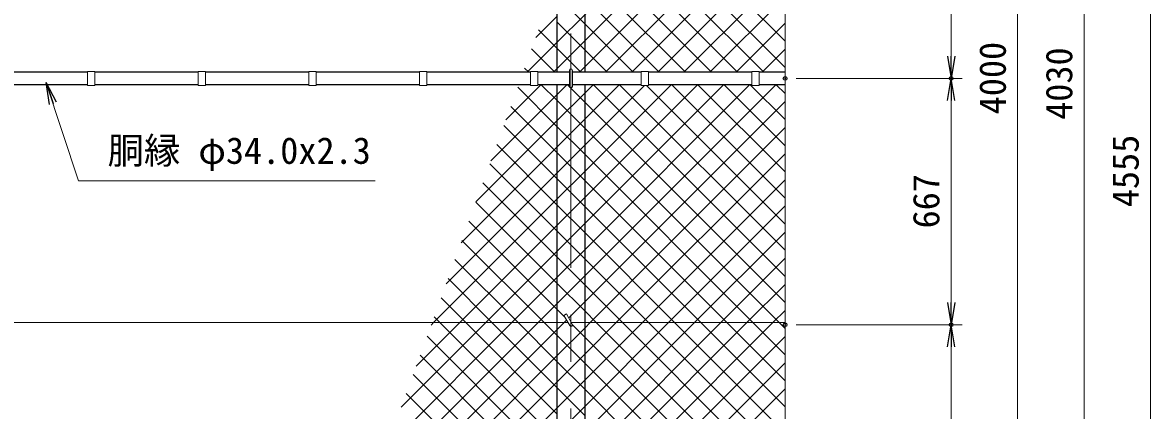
# Model space of a CAD drawing. Units: millimetres, scale not verified. Extents: x -6300 to 6300, y -4455 to 4455.
# Drawn here: x -4063 to -1007, y -494 to 557 of the extents above; entities that cross this region are included whole.
import ezdxf
from ezdxf.enums import TextEntityAlignment as Align

# ---------------------------------------------------------------- set-up
doc = ezdxf.new("R2010")
doc.units = ezdxf.units.MM
doc.header["$LTSCALE"] = 20
doc.header["$PDMODE"] = 32
doc.header["$PDSIZE"] = 10
doc.linetypes.add('USER1', pattern=[50.8, 31.75, -6.35, 6.35, -6.35])
for name, color, linetype, lineweight in [('0-0_D-STR1', 1, 'Continuous', 25), ('0-1_D-STR3', 3, 'Continuous', 13), ('0-2_D-BMK', 2, 'USER1', 13), ('0-3_D-STR2', 7, 'Continuous', 13), ('0-4_D-STR-DIM', 7, 'Continuous', 13), ('0-A_D-STR-TXT', 7, 'Continuous', 13)]:
    doc.layers.add(name, color=color, linetype=linetype, lineweight=lineweight)
doc.layers.add('0-5_0', color=7, linetype='Continuous')
doc.layers.add('0-6_Defpoints', color=8, linetype='Continuous')
doc.styles.add('ＭＳ ゴシック', font='')
doc.styles.get('ＭＳ ゴシック').set_extended_font_data('MS Gothic')

# ---------------------------------------------------------------- blocks, each defined once
blk = doc.blocks.new('_Open')
at = {"layer": '0-5_0'}
blk.add_line((-20, 3.333), (0, 0), dxfattribs=at)
blk.add_lwpolyline([(-20, -3.333), (0, 0), (-20, 0)], dxfattribs=at)

msp = doc.modelspace()

# ---------------------------------------------------------------- linework, layer by layer
at = {"layer": '0-0_D-STR1'}
for p, q in [((-2615.13, 2371.34), (-2615.13, 422.34)), ((-2538.83, 422.34), (-2538.83, 2371.34)), ((-3886.98, 422.34), (-4166.98, 422.34)), ((-3586.98, 422.34), (-3866.98, 422.34)), ((-3286.98, 422.34), (-3566.98, 422.34)), ((-2986.98, 422.34), (-3266.98, 422.34)), ((-2686.98, 422.34), (-2966.98, 422.34)), ((-2580.98, 422.34), (-2666.98, 422.34)), ((-2386.98, 422.34), (-2572.98, 422.34)), ((-2086.98, 422.34), (-2366.98, 422.34)), ((-1996.98, 422.34), (-2066.98, 422.34)), ((-3886.98, 388.34), (-4166.98, 388.34)), ((-3586.98, 388.34), (-3866.98, 388.34)), ((-3586.98, 388.34), (-3866.98, 388.34)), ((-3286.98, 388.34), (-3566.98, 388.34)), ((-3286.98, 388.34), (-3566.98, 388.34)), ((-2986.98, 388.34), (-3266.98, 388.34)), ((-2986.98, 388.34), (-3266.98, 388.34)), ((-2686.98, 388.34), (-2966.98, 388.34)), ((-2580.98, 388.34), (-2666.98, 388.34)), ((-2615.13, 388.34), (-2615.13, -1560.66)), ((-2386.98, 388.34), (-2572.98, 388.34)), ((-2538.83, -1560.66), (-2538.83, 388.34)), ((-2086.98, 388.34), (-2366.98, 388.34)), ((-1996.98, 388.34), (-2066.98, 388.34))]:
    msp.add_line(p, q, dxfattribs=at)
at = {"layer": '0-1_D-STR3'}
for p, q in [((-3886.98, 424.34), (-3886.98, 386.34)), ((-3866.98, 424.34), (-3886.98, 424.34)), ((-3866.98, 424.34), (-3866.98, 386.34)), ((-3586.98, 424.34), (-3586.98, 386.34)), ((-3566.98, 424.34), (-3586.98, 424.34)), ((-3566.98, 424.34), (-3566.98, 386.34)), ((-3286.98, 424.34), (-3286.98, 386.34)), ((-3266.98, 424.34), (-3286.98, 424.34)), ((-3266.98, 424.34), (-3266.98, 386.34)), ((-2986.98, 424.34), (-2986.98, 386.34)), ((-2966.98, 424.34), (-2986.98, 424.34)), ((-2966.98, 424.34), (-2966.98, 386.34)), ((-2686.98, 424.34), (-2686.98, 386.34)), ((-2666.98, 424.34), (-2686.98, 424.34)), ((-2666.98, 424.34), (-2666.98, 386.34)), ((-2580.98, 383.34), (-2580.98, 427.34)), ((-2572.98, 383.34), (-2572.98, 427.34)), ((-2386.98, 424.34), (-2386.98, 386.34)), ((-2366.98, 424.34), (-2386.98, 424.34)), ((-2366.98, 424.34), (-2366.98, 386.34)), ((-2086.98, 424.34), (-2086.98, 386.34)), ((-2066.98, 424.34), (-2086.98, 424.34)), ((-2066.98, 424.34), (-2066.98, 386.34)), ((-3866.98, 386.34), (-3886.98, 386.34)), ((-3566.98, 386.34), (-3586.98, 386.34)), ((-3266.98, 386.34), (-3286.98, 386.34)), ((-2966.98, 386.34), (-2986.98, 386.34)), ((-2666.98, 386.34), (-2686.98, 386.34)), ((-2366.98, 386.34), (-2386.98, 386.34)), ((-2066.98, 386.34), (-2086.98, 386.34)), ((-2596.37, -236.07), (-2589.45, -232.07)), ((-2596.37, -236.07), (-2580.45, -263.66)), ((-2589.45, -232.07), (-2573.52, -259.66)), ((-2585.06, -255.66), (-4575.83, -255.66)), ((-1996.98, -255.66), (-2575.83, -255.66))]:
    msp.add_line(p, q, dxfattribs=at)
for centre, start, end in [((-2576.98, 427.34), 0, 180), ((-2576.98, 383.34), 180, 0), ((-2576.98, -261.66), 210, 30)]:
    msp.add_arc(centre, 4, start, end, dxfattribs=at)
at = {"layer": '0-2_D-BMK'}
msp.add_line((-2576.98, -2139.66), (-2576.98, 2445.34), dxfattribs=at)
at = {"layer": '0-3_D-STR2'}
for p, q in [((-1996.98, 505.9), (-2494.88, 1003.8)), ((-1996.98, 435.19), (-2513.75, 951.95)), ((-2054.84, 422.34), (-2532.62, 900.11)), ((-2483.18, 422.34), (-1996.98, 908.54)), ((-2125.55, 422.34), (-2538.83, 835.62)), ((-2412.47, 422.34), (-1996.98, 837.83)), ((-2196.26, 422.34), (-2538.83, 764.91)), ((-2341.76, 422.34), (-1996.98, 767.12)), ((-2266.97, 422.34), (-2538.83, 694.2)), ((-2271.05, 422.34), (-1996.98, 696.41)), ((-2538.83, 552.78), (-2615.13, 629.08)), ((-2337.68, 422.34), (-2538.83, 623.49)), ((-2200.34, 422.34), (-1996.98, 625.7)), ((-2672.45, 515.91), (-2615.13, 573.23)), ((-2538.83, 482.07), (-2615.13, 558.37)), ((-2408.4, 422.34), (-2538.83, 552.78)), ((-2129.63, 422.34), (-1996.98, 554.98)), ((-2620.53, 422.34), (-2683.57, 485.38)), ((-2479.11, 422.34), (-2538.83, 482.07)), ((-2058.92, 422.34), (-1996.98, 484.27)), ((-2691.24, 422.34), (-2702.44, 433.54)), ((-2753.38, 293.56), (-2658.6, 388.34)), ((-2615.13, 275.52), (-2721.3, 381.69)), ((-2615.13, 290.39), (-2538.83, 366.69)), ((-2580.93, 382.74), (-2586.53, 388.34)), ((-2538.83, 366.69), (-2517.18, 388.34)), ((-2538.83, 295.98), (-2446.47, 388.34)), ((-2538.83, 154.56), (-2305.05, 388.34)), ((-2538.83, 83.85), (-2234.34, 388.34)), ((-2538.83, 13.13), (-2163.63, 388.34)), ((-2538.83, -57.58), (-2092.92, 388.34)), ((-1996.98, -130.5), (-2515.82, 388.34)), ((-1996.98, -59.78), (-2445.11, 388.34)), ((-1996.98, 10.93), (-2372.4, 386.34)), ((-1996.98, 81.64), (-2303.68, 388.34)), ((-1996.98, 152.35), (-2232.97, 388.34)), ((-1996.98, 223.06), (-2162.26, 388.34)), ((-1996.98, 293.77), (-2091.55, 388.34)), ((-1996.98, 364.48), (-2020.84, 388.34)), ((-2615.13, 204.81), (-2740.17, 329.85)), ((-2834.31, 71.21), (-2615.13, 290.39)), ((-2615.13, 134.1), (-2759.04, 278.01)), ((-2615.13, 219.68), (-2538.83, 295.98)), ((-2538.83, 199.22), (-2615.13, 275.52)), ((-2524.78, -255.66), (-1996.98, 272.14)), ((-2874.78, -39.97), (-2615.13, 219.68)), ((-2538.83, 128.51), (-2615.13, 204.81)), ((-2083.95, -255.66), (-2538.83, 199.22)), ((-2454.07, -255.66), (-1996.98, 201.43)), ((-2615.13, 78.26), (-2538.83, 154.56)), ((-2615.13, -78.03), (-2815.65, 122.49)), ((-2538.83, 57.8), (-2615.13, 134.1)), ((-2154.66, -255.66), (-2538.83, 128.51)), ((-2383.36, -255.66), (-1996.98, 130.72)), ((-2949.05, -255.66), (-2615.13, 78.26)), ((-2615.13, -148.74), (-2834.52, 70.64)), ((-2615.13, 7.55), (-2538.83, 83.85)), ((-2225.37, -255.66), (-2538.83, 57.8)), ((-2312.65, -255.66), (-1996.98, 60.01)), ((-2878.34, -255.66), (-2615.13, 7.55)), ((-2615.13, -63.17), (-2538.83, 13.13)), ((-2241.94, -255.66), (-1996.98, -10.7)), ((-2615.13, -133.88), (-2538.83, -57.58)), ((-2720.34, -255.66), (-2891.12, -84.88)), ((-2807.63, -255.66), (-2615.13, -63.17)), ((-2538.83, -154.33), (-2615.13, -78.03)), ((-2171.23, -255.66), (-1996.98, -81.41)), ((-2791.06, -255.66), (-2909.99, -136.72)), ((-2736.92, -255.66), (-2615.13, -133.88)), ((-2538.83, -225.04), (-2615.13, -148.74)), ((-2100.52, -255.66), (-1996.98, -152.12)), ((-2437.5, -255.66), (-2538.83, -154.33)), ((-2861.77, -255.66), (-2928.86, -188.56)), ((-2932.48, -255.66), (-2947.73, -240.41)), ((-2508.21, -255.66), (-2538.83, -225.04)), ((-2029.81, -255.66), (-1996.98, -222.83)), ((-3077.1, -595.84), (-2736.92, -255.66)), ((-3036.63, -484.67), (-2807.63, -255.66)), ((-2996.17, -373.49), (-2878.34, -255.66)), ((-2955.71, -262.32), (-2949.05, -255.66)), ((-2615.13, -573.01), (-2932.48, -255.66)), ((-2615.13, -502.3), (-2861.77, -255.66)), ((-2615.13, -431.58), (-2791.06, -255.66)), ((-2615.13, -360.87), (-2720.34, -255.66)), ((-2615.13, -346.01), (-2538.83, -269.71)), ((-2538.83, -269.71), (-2524.78, -255.66)), ((-2538.83, -340.42), (-2454.07, -255.66)), ((-2538.83, -411.13), (-2383.36, -255.66)), ((-2538.83, -481.84), (-2312.65, -255.66)), ((-2538.83, -552.55), (-2241.94, -255.66)), ((-2538.83, -623.26), (-2171.23, -255.66)), ((-2538.83, -693.97), (-2100.52, -255.66)), ((-2538.83, -764.68), (-2029.81, -255.66)), ((-1996.98, -766.89), (-2508.21, -255.66)), ((-1996.98, -696.18), (-2437.5, -255.66)), ((-1996.98, -484.05), (-2225.37, -255.66)), ((-1996.98, -413.34), (-2154.66, -255.66)), ((-1996.98, -342.63), (-2083.95, -255.66)), ((-2615.13, -643.72), (-2966.6, -292.25)), ((-3191.78, -922.66), (-2615.13, -346.01)), ((-2615.13, -714.43), (-2985.47, -344.09)), ((-2615.13, -416.72), (-2538.83, -340.42)), ((-2538.83, -437.17), (-2615.13, -360.87)), ((-2615.13, -785.14), (-3004.34, -395.93)), ((-3121.07, -922.66), (-2615.13, -416.72)), ((-2615.13, -487.43), (-2538.83, -411.13)), ((-2538.83, -507.88), (-2615.13, -431.58)), ((-2053.34, -922.66), (-2538.83, -437.17)), ((-2484.68, -922.66), (-1996.98, -434.96)), ((-3050.36, -922.66), (-2615.13, -487.43)), ((-2615.13, -558.14), (-2538.83, -481.84))]:
    msp.add_line(p, q, dxfattribs=at)
for points in [[(-2695.31, 422.34), (-2615.13, 502.52), (-2538.83, 578.82), (-2039.31, 1078.34), (-1996.98, 1120.67)], [(-2624.6, 422.34), (-2615.13, 431.81), (-2538.83, 508.11), (-1996.98, 1049.96)], [(-2553.89, 422.34), (-2538.83, 437.4), (-1996.98, 979.25)], [(-2549.82, 422.34), (-2615.13, 487.65), (-2664.7, 537.22)], [(-3117.56, -707.02), (-2666.2, -255.66), (-2615.13, -204.59), (-2538.83, -128.29), (-2022.2, 388.34)], [(-2915.24, -151.14), (-2615.13, 148.97), (-2538.83, 225.27), (-2377.76, 386.34)], [(-2793.85, 182.38), (-2615.13, 361.1), (-2587.89, 388.34)], [(-1996.98, -271.92), (-2013.24, -255.66), (-2538.83, 269.93), (-2615.13, 346.23), (-2657.24, 388.34)], [(-1996.98, -201.21), (-2538.83, 340.64), (-2577.59, 379.4)], [(-2583.03, -243.19), (-2538.83, -199), (-1996.98, 342.85)], [(-1996.98, -554.76), (-2296.08, -255.66), (-2538.83, -12.91), (-2615.13, 63.39), (-2777.91, 226.17)], [(-2019.2, -603.25), (-2366.79, -255.66), (-2538.83, -83.62), (-2615.13, -7.32), (-2796.78, 174.33)], [(-2593.45, -241.13), (-2615.13, -219.45), (-2853.39, 18.8)], [(-1996.98, -908.31), (-2538.83, -366.46), (-2615.13, -290.16), (-2649.63, -255.66), (-2872.25, -33.04)], [(-3158.03, -818.19), (-2615.13, -275.3), (-2595.49, -255.66), (-2588.88, -249.05)], [(-1996.98, -837.6), (-2538.83, -295.75), (-2573, -261.59)], [(-3251.1, -1547.66), (-2626.1, -922.66), (-2615.13, -911.69), (-2538.83, -835.39), (-1996.98, -293.54)], [(-3180.39, -1547.66), (-2615.13, -982.4), (-2555.39, -922.66), (-2538.83, -906.1), (-1996.98, -364.25)], [(-1996.98, -1474), (-2538.83, -932.15), (-2548.32, -922.66), (-2615.13, -855.85), (-3023.21, -447.77)]]:
    msp.add_lwpolyline(points, dxfattribs=at)
at = {"layer": '0-4_D-STR-DIM'}
for p, q in [((-1006.98, 2370.34), (-1006.98, -2064.66)), ((-1366.98, 2345.34), (-1366.98, -1534.66)), ((-1186.98, -1564.66), (-1186.98, 2345.34)), ((-1996.98, 1380.19), (-1996.98, -569.51)), ((-1546.98, 1012.34), (-1546.98, 465.34)), ((-1966.98, 405.34), (-1516.98, 405.34)), ((-1966.98, 405.34), (-1516.98, 405.34)), ((-1546.98, 345.34), (-1546.98, -201.66)), ((-1966.98, -261.66), (-1516.98, -261.66)), ((-1966.98, -261.66), (-1516.98, -261.66)), ((-1546.98, -321.66), (-1546.98, -868.66))]:
    msp.add_line(p, q, dxfattribs=at)
at = {"layer": '0-6_Defpoints'}
for p in [(-1996.98, 405.34), (-1546.98, 405.34), (-1996.98, -261.66), (-1996.98, -261.66), (-1546.98, -261.66)]:
    msp.add_point(p, dxfattribs=at)
at = {"layer": '0-A_D-STR-TXT'}
msp.add_lwpolyline([(-3107.01, 128.04), (-3910.93, 128.04), (-3998.38, 392.83)], dxfattribs=at)

# ---------------------------------------------------------------- block references
at = {"layer": '0-4_D-STR-DIM', "xscale": 3, "yscale": 3}
for p, rotation in [((-1546.98, 405.34), 270), ((-1546.98, 405.34), 90), ((-1546.98, -261.66), 270), ((-1546.98, -261.66), 90)]:
    msp.add_blockref('_Open', p, dxfattribs=dict(at, rotation=rotation))
at = {"layer": '0-A_D-STR-TXT', "xscale": 3, "yscale": 3, "rotation": 108.27593}
msp.add_blockref('_Open', (-3999.01, 394.73), dxfattribs=at)

# ---------------------------------------------------------------- texts
at = {"layer": '0-4_D-STR-DIM', "style": 'ＭＳ ゴシック'}
for s, p in [('4000', (-1377.1, 308.21)), ('4030', (-1197.1, 293.21)), ('4555', (-1017.1, 56.69)), ('667', (-1557.1, -0.69))]:
    msp.add_text(s, height=72.14, rotation=90, dxfattribs=at).set_placement(p, align=Align.BOTTOM_LEFT)
at = {"layer": '0-A_D-STR-TXT', "style": 'ＭＳ ゴシック'}
msp.add_text('胴縁 φ34.0x2.3', height=72.14, dxfattribs=at).set_placement((-3832.26, 152.44), align=Align.BOTTOM_LEFT)

doc.saveas('drawing.dxf')
